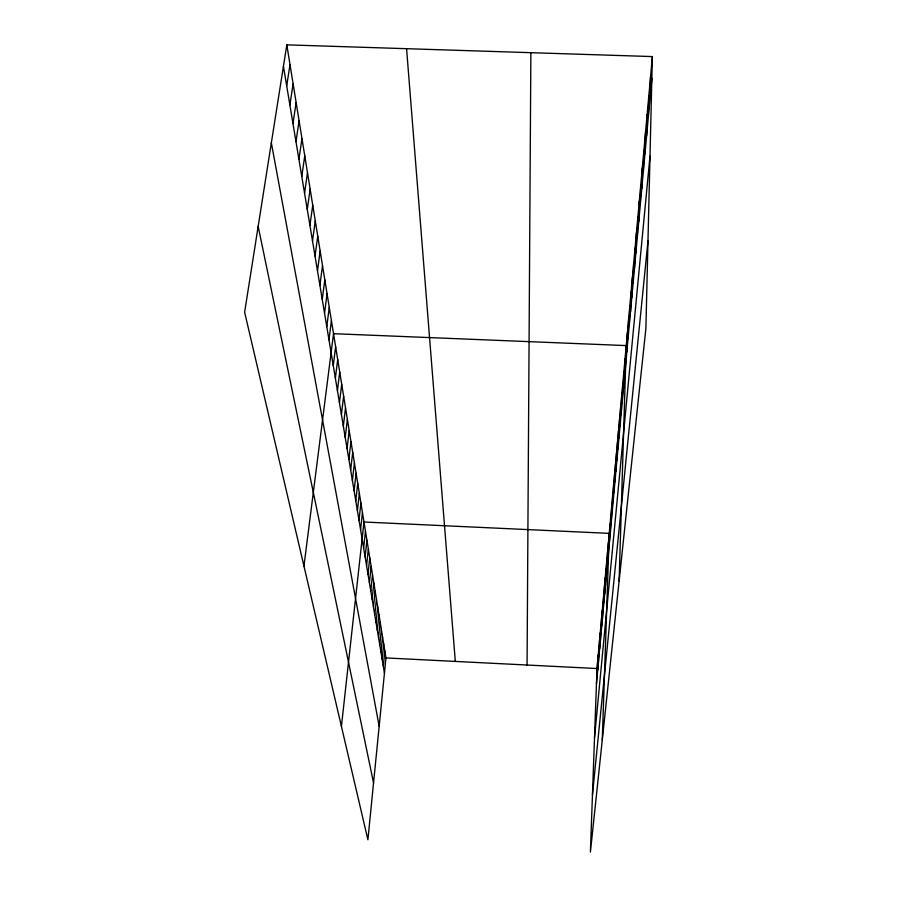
<?xml version="1.0" encoding="UTF-8"?>
<svg xmlns="http://www.w3.org/2000/svg" width="897" height="897" viewBox="0 0 897 897"><rect width="100%" height="100%" fill="white"/><g stroke="black" fill="none" stroke-linecap="round" stroke-linejoin="round"><path stroke-width="1.35" d="M527.066 665.025L530.867 52.676M650.067 98.008L650.594 76.38M652.377 56.578L645.896 328.313L590.394 852.15L597.01 668.545L652.377 56.578L286.816 44.85L244.623 312.201L367.905 839.738L385.957 657.927L286.816 44.85M643.34 171.495L643.889 150.449M644.954 153.858L645.492 132.666M646.614 135.739L647.152 114.401M648.318 117.137L648.845 95.654M635.861 253.167L636.433 232.839M637.285 237.649L637.845 217.186M638.742 221.727L639.303 201.13M640.234 205.413L640.794 184.659M641.77 188.673L642.319 167.773M628.035 338.819L628.606 319.332M629.257 325.376L629.84 305.754M630.524 311.607L631.096 291.85M631.813 297.512L632.385 277.622M633.125 283.093L633.697 263.045M634.482 268.304L635.054 248.133M621.083 414.739L621.666 396.059M622.182 402.675L622.765 383.86M623.314 390.33L623.897 371.392M624.469 377.715L625.052 358.643M619.109 581.099L626.229 345.592L333.527 333.684L303.948 566.063M626.824 351.96L627.407 332.608M612.146 512.445L612.718 494.909M613.055 502.466L613.638 484.806M613.985 492.285L614.568 474.502M614.938 481.891L615.521 463.984M615.903 471.284L616.486 453.254M616.901 460.453L617.484 442.299M617.91 449.386L618.493 431.109M618.941 438.084L619.524 419.673M620.006 426.535L620.589 408M603.928 602.223L604.5 585.831M604.679 593.993L605.251 577.489M605.453 585.606L606.013 568.99M606.226 577.051L606.798 560.333M607.022 568.35L607.605 551.509M607.841 559.47L608.413 542.528M602.268 740.115L609.242 533.367L363.98 522.009L341.421 726.424M609.512 541.205L610.083 524.027M610.375 531.809L610.947 514.508M611.249 522.222L611.821 504.809M597.077 677.022L597.637 661.65M597.716 670.115L598.265 654.642M598.355 663.085L598.916 647.511M599.017 655.931L599.566 640.256M599.678 648.654L600.239 632.89M600.351 641.254L600.912 625.388M601.046 633.719L601.607 617.753M601.741 626.061L602.313 609.982M602.459 618.257L603.019 602.078M603.188 610.308L603.748 594.027M596.46 683.828L651.861 78.353M594.52 737.569L650 156.134M383.311 666.213L384.835 650.987M379.779 644.977L381.348 629.459M380.978 652.175L382.526 636.758M382.156 659.25L383.692 643.934M592.457 794.776L647.982 240.979M376.056 622.63L377.693 606.821M377.312 630.21L378.926 614.501M378.556 637.655L380.149 622.047M373.466 607.078L375.137 591.056M374.767 614.916L376.426 599.005M369.407 582.669L371.145 566.343M370.786 590.955L372.502 574.73M372.132 599.084L373.836 582.96M366.57 565.648L368.353 549.099M367.994 574.237L369.766 557.799M363.621 547.977L365.46 531.215M365.113 556.891L366.918 540.241M360.572 529.622L362.455 512.635M357.398 510.55L359.338 493.328M359.002 520.182L360.919 503.071M354.091 490.715L356.098 473.257M355.761 500.728L357.735 483.393M350.66 470.062L352.712 452.368M352.386 480.489L354.416 462.919M347.072 448.545L349.191 430.605M348.877 459.41L350.974 441.593M345.222 437.444L347.374 419.381M341.409 414.526L343.629 396.205M343.338 426.109L345.524 407.922M337.429 390.599L339.728 372.02M339.436 402.697L341.701 384.252M335.366 378.231L337.698 359.529M333.258 365.584L335.635 346.747M328.964 339.784L331.419 320.678M326.777 326.62L329.266 307.391M324.535 313.154L327.069 293.79M322.236 299.374L324.826 279.875M317.482 270.827L320.162 251.059M319.893 285.268L322.516 265.635M315.026 256.049L317.751 236.135M312.504 240.901L315.273 220.853M309.913 225.371L312.75 205.2M307.267 209.472L310.149 189.144M304.554 193.158L307.492 172.695M301.773 176.429L304.767 155.831M298.914 159.262L301.964 138.519M295.976 141.648L299.093 120.77M292.971 123.562L296.145 102.538M289.877 104.983L293.117 83.825M286.692 85.91L290.011 64.606M385.957 657.927L597.01 668.545M258.168 226.336L373.544 782.935M271.343 142.858L379.162 726.29M283.43 66.3L384.454 673.053M406.576 48.696L455.306 661.414"/></g></svg>
